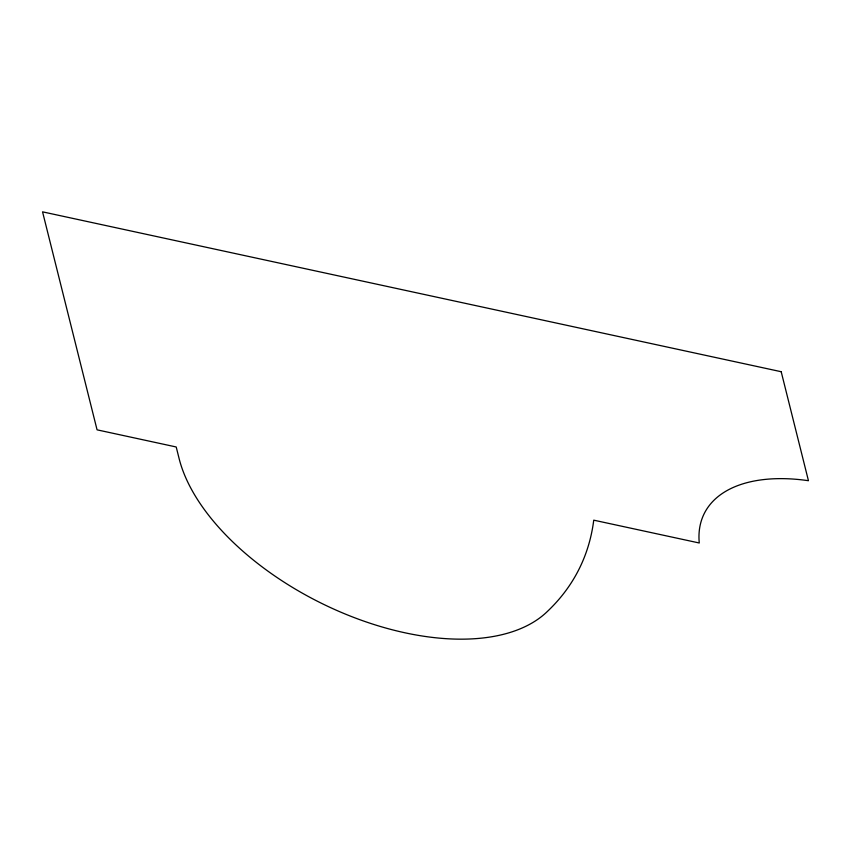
<?xml version="1.0" encoding="UTF-8"?>
<svg xmlns="http://www.w3.org/2000/svg" width="851" height="851" viewBox="0 0 851 851"><rect width="100%" height="100%" fill="white"/><g stroke="black" fill="none" stroke-linecap="round" stroke-linejoin="round"><path stroke-width="1.28" d="M781.197 371.717L42.55 211.846L97.067 429.84L176.21 446.977L178.976 458.04A210.644 114.725 26.4 0 0 344.081 613.55A210.644 114.725 26.4 0 0 547.587 611.252A491.059 267.448 26.4 0 0 593.743 520.163L699.267 542.991A162.594 88.557 26.4 0 1 808.45 480.709L781.197 371.717"/></g></svg>
